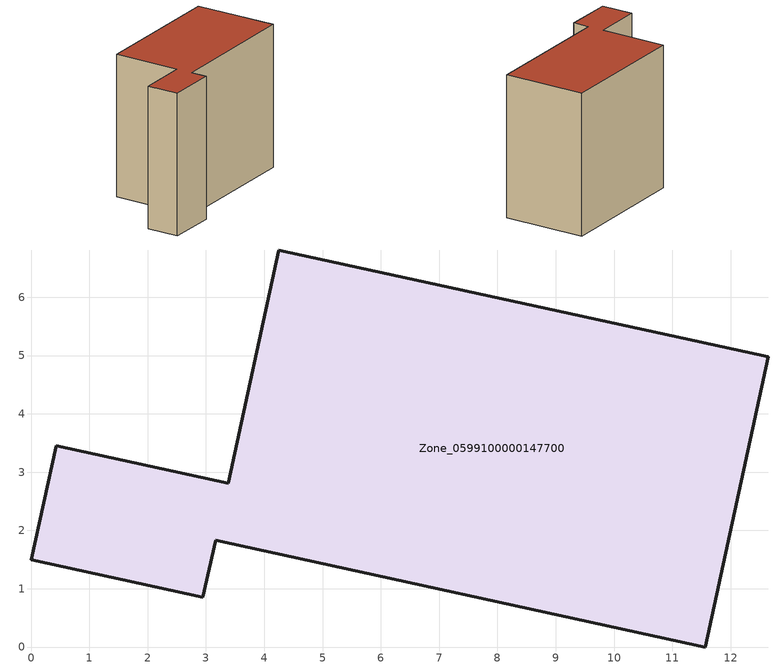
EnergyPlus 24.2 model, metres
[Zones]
Zone_0599100000147700
 floor ground (C_G): 3.17,1.83 2.95,0.85 0,1.5 0.43,3.45 3.38,2.81 4.25,6.81 12.65,4.98 11.57,0 z0
 wall outside (C_F): 3.38,2.81 0.43,3.45 0,1.5 2.95,0.85 3.17,1.83 11.57,0 12.65,4.98 4.25,6.81 3.38,2.81 z0:8.81
 roof outside (C_R): 12.65,4.98 4.25,6.81 3.38,2.81 0.43,3.45 0,1.5 2.95,0.85 3.17,1.83 11.57,0 z8.81
[BUILDING]
Pand.0599100000147700: North Axis=0; Terrain=City; Loads Convergence Tolerance Value=0.04; Temperature Convergence Tolerance Value=0.4; Solar Distribution=FullExterior; Maximum Number of Warmup Days=25; Minimum Number of Warmup Days=1
[Site:Location]
Rotterdam.The.Hague.AP_ZH_NLD Design_Conditions: Latitude=51.96; Longitude=4.45; Time Zone=1; Elevation=-4.5
[SITE:GROUNDTEMPERATURE:BUILDINGSURFACE]
18, 18, 18, 18, 18, 18, 18, 18, 18, 18, 18, 18
[MATERIAL] Thermal Absorptance=0.9; Solar Absorptance=0.7; Visible Absorptance=0.7
Name | Roughness | Thickness | Conductivity | Density | Specific Heat
G.TI.1975-1991 | MediumSmooth | 0.15 | 0.288461 | 540 | 1210
F.TI.1975-1991 | Rough | 0.3 | 0.230769 | 1920 | 840
R.TI.1975-1991 | MediumRough | 0.2 | 0.153846 | 1500 | 1000
[CONSTRUCTION]
C_G: G.TI.1975-1991
C_F: F.TI.1975-1991
C_R: R.TI.1975-1991
[ZONE]
Zone_0599100000147700: Type=1; Multiplier=1; Ceiling Height=Autocalculate; Volume=Autocalculate; Floor Area=autocalculate; Part of Total Floor Area=Yes
[ZONEINFILTRATION:DESIGNFLOWRATE]
Infil_Zone_0599100000147700: Zone or ZoneList or Space or SpaceList=Zone_0599100000147700; Schedule=AlwaysOn; Design Flow Rate Calculation Method=Flow/Area; Flow Rate per Floor Area=0.003; Constant Term Coefficient=1; Temperature Term Coefficient=0; Velocity Term Coefficient=0; Velocity Squared Term Coefficient=0
[HVACTEMPLATE:ZONE:IDEALLOADSAIRSYSTEM]
Zone_0599100000147700: Maximum Heating Supply Air Temperature=50; Minimum Cooling Supply Air Temperature=13; Maximum Heating Supply Air Humidity Ratio=0.0156; Minimum Cooling Supply Air Humidity Ratio=0.0077; Heating Limit=NoLimit; Cooling Limit=NoLimit; Dehumidification Control Type=ConstantSensibleHeatRatio; Cooling Sensible Heat Ratio=0.7; Dehumidification Setpoint=60; Humidification Control Type=None; Humidification Setpoint=30; Outdoor Air Method=None; Outdoor Air Flow Rate per Person=0.00944; Outdoor Air Flow Rate per Zone Floor Area=0; Outdoor Air Flow Rate per Zone=0; Demand Controlled Ventilation Type=None; Outdoor Air Economizer Type=NoEconomizer; Heat Recovery Type=None; Sensible Heat Recovery Effectiveness=0.7; Latent Heat Recovery Effectiveness=0.65
[ZONECONTROL:THERMOSTAT]
ThermostatControl_Zone_0599100000147700: Zone or ZoneList=Zone_0599100000147700; Control Type Schedule=DualSetpointControlType; Control 1=Thermostat_Zone_0599100000147700; Temperature Difference Between Cutout And Setpoint=0
[THERMOSTATSETPOINT:DUALSETPOINT]
Thermostat_Zone_0599100000147700: Heating Setpoint Temperature Schedule=HeatingSetpoint_Zone_0599100000147700; Cooling Setpoint Temperature Schedule=CoolingSetpoint_Zone_0599100000147700
[SCHEDULE:COMPACT]
HeatingSetpoint_Zone_0599100000147700: Through: 12/31, For: AllDays, Until: 24:00, 21
CoolingSetpoint_Zone_0599100000147700: Through: 12/31, For: AllDays, Until: 24:00, 24
DualSetpointControlType: Through: 12/31, For: AllDays, Until: 24:00, 4
AlwaysOn: Through: 12/31, For: AllDays, Until: 24:00, 1
